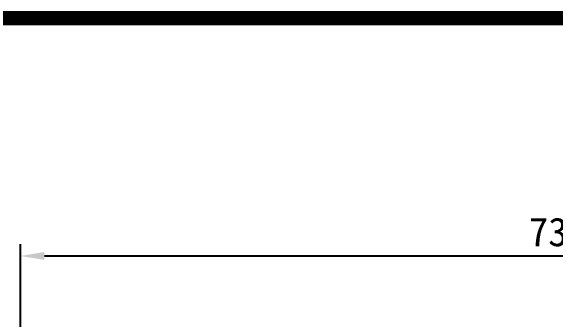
# Model space of a CAD drawing. Header units: millimetres. Extents: x -8699 to 14519, y -2727 to 7848.
# Drawn here: x 705.4 to 1076, y 2537.6 to 2747.3 of the extents above; entities that cross this region are included whole.
import ezdxf

# ---------------------------------------------------------------- set-up
doc = ezdxf.new("R2010")
doc.units = ezdxf.units.MM
doc.layers.add('Def', color=7, linetype='Continuous')
doc.dimstyles.new('ISO-25', dxfattribs={"dimtxt": 2.5, "dimasz": 2.5, "dimexe": 1.25, "dimexo": 0.625, "dimtad": 1, "dimdsep": 46, "dimtxsty": 'Standard', "dimcen": 2.5, "dimadec": 0, "dimazin": 0, "dimtfac": 1, "dimtmove": 0, "dimatfit": 3, "dimfxl": 1, "dimarcsym": 0})

# ---------------------------------------------------------------- blocks, each defined once
blk = doc.blocks.new('*D180')
at = {"color": 3, "lineweight": -2, "transparency": 16777216}
for p, q in [((711.97, 2331.91), (711.97, 2588.67)), ((1443.85, 2331.91), (1443.85, 2588.67)), ((728.22, 2580.54), (1427.6, 2580.54))]:
    blk.add_line(p, q, dxfattribs=at)
at = {"color": 3, "transparency": 16777216}
for points in [[(728.22, 2583.25), (728.22, 2577.83), (711.97, 2580.54)], [(1427.6, 2583.25), (1427.6, 2577.83), (1443.85, 2580.54)]]:
    blk.add_solid(points, dxfattribs=at)
at = {"layer": 'DEFPOINTS', "color": 0, "transparency": 16777216}
for p in [(1443.85, 2580.54), (711.97, 2327.85), (1443.85, 2327.85)]:
    blk.add_point(p, dxfattribs=at)
at = {"color": 3, "transparency": 16777216, "insert": (1077.91, 2596.79), "char_height": 19.5, "attachment_point": 5}
blk.add_mtext('730', dxfattribs=at)

msp = doc.modelspace()

# ---------------------------------------------------------------- linework, layer by layer
at = {"layer": 'Def', "const_width": 9.9}
msp.add_lwpolyline([(10, 10), (3841.3, 10), (3841.3, 2742.4), (10, 2742.4)], close=True, dxfattribs=at)

# ---------------------------------------------------------------- dimensions: what is measured, and where the dimension line sits
dim = msp.add_linear_dim(base=(1443.85, 2580.54), p1=(711.97, 2327.85), p2=(1443.85, 2327.85), text='730', dimstyle='ISO-25', override={"dimscale": 6.5, "dimtxt": 3, "dimgap": 1, "dimdec": 0, "dimclrd": 3, "dimclre": 3, "dimclrt": 3, "dimtdec": 0})
dim.commit()
dim.dimension.update_dxf_attribs({"geometry": '*D180', "text_midpoint": (1077.91, 2596.79)})

doc.saveas('drawing.dxf')
